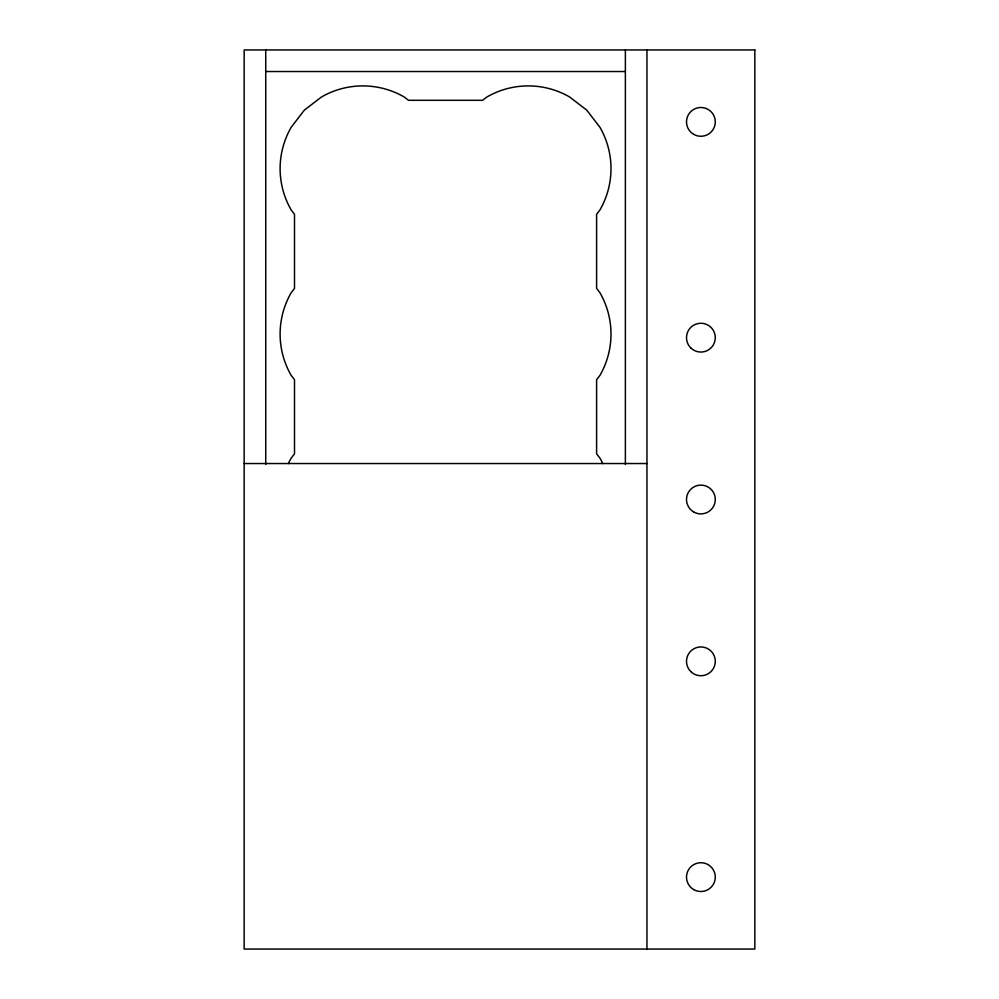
<?xml version="1.0" encoding="UTF-8"?>
<svg xmlns="http://www.w3.org/2000/svg" width="999" height="999" viewBox="0 0 999 999"><rect width="100%" height="100%" fill="white"/><g stroke="black" fill="none" stroke-linecap="round" stroke-linejoin="round"><path stroke-width="1.5" d="M265.734 71.528L625.374 71.528M244.156 463.536L646.952 463.536M646.952 49.95L646.952 949.05M625.374 49.95L625.374 464.423M265.734 49.95L265.734 464.423M602.784 463.586A82.717 82.717 0 0 0 599.912 458.141L596.603 453.833L596.603 379.732L599.912 375.424A82.717 82.717 0 0 0 599.912 292.707L596.603 288.399L596.603 214.298L599.912 209.99A82.717 82.717 0 0 0 599.912 127.273L586.763 110.14L569.63 96.99A82.717 82.717 0 0 0 486.913 96.99L482.604 100.3L408.504 100.3L404.195 96.99A82.717 82.717 0 0 0 321.478 96.99L304.345 110.14L291.196 127.273A82.717 82.717 0 0 0 291.196 209.99L294.505 214.298L294.505 288.399L291.196 292.707A82.717 82.717 0 0 0 291.196 375.424L294.505 379.732L294.505 453.833L291.196 458.141A82.717 82.717 0 0 0 288.324 463.586M754.844 49.95L244.156 49.95L244.156 949.05L754.844 949.05L754.844 49.95M693.706 889.585A14.386 14.386 0 0 0 715.284 877.122A14.386 14.386 0 0 0 693.706 864.659A14.386 14.386 0 0 0 693.706 889.585M690.721 671.515A14.386 14.386 0 0 0 714.797 665.059A14.386 14.386 0 0 0 697.177 647.439A14.386 14.386 0 0 0 690.721 671.515M690.721 347.839A14.386 14.386 0 0 0 714.797 341.383A14.386 14.386 0 0 0 697.177 323.763A14.386 14.386 0 0 0 690.721 347.839M693.706 134.341A14.386 14.386 0 0 0 715.284 121.878A14.386 14.386 0 0 0 693.706 109.415A14.386 14.386 0 0 0 693.706 134.341M693.706 511.963A14.386 14.386 0 0 0 715.284 499.5A14.386 14.386 0 0 0 693.706 487.037A14.386 14.386 0 0 0 693.706 511.963"/></g></svg>
